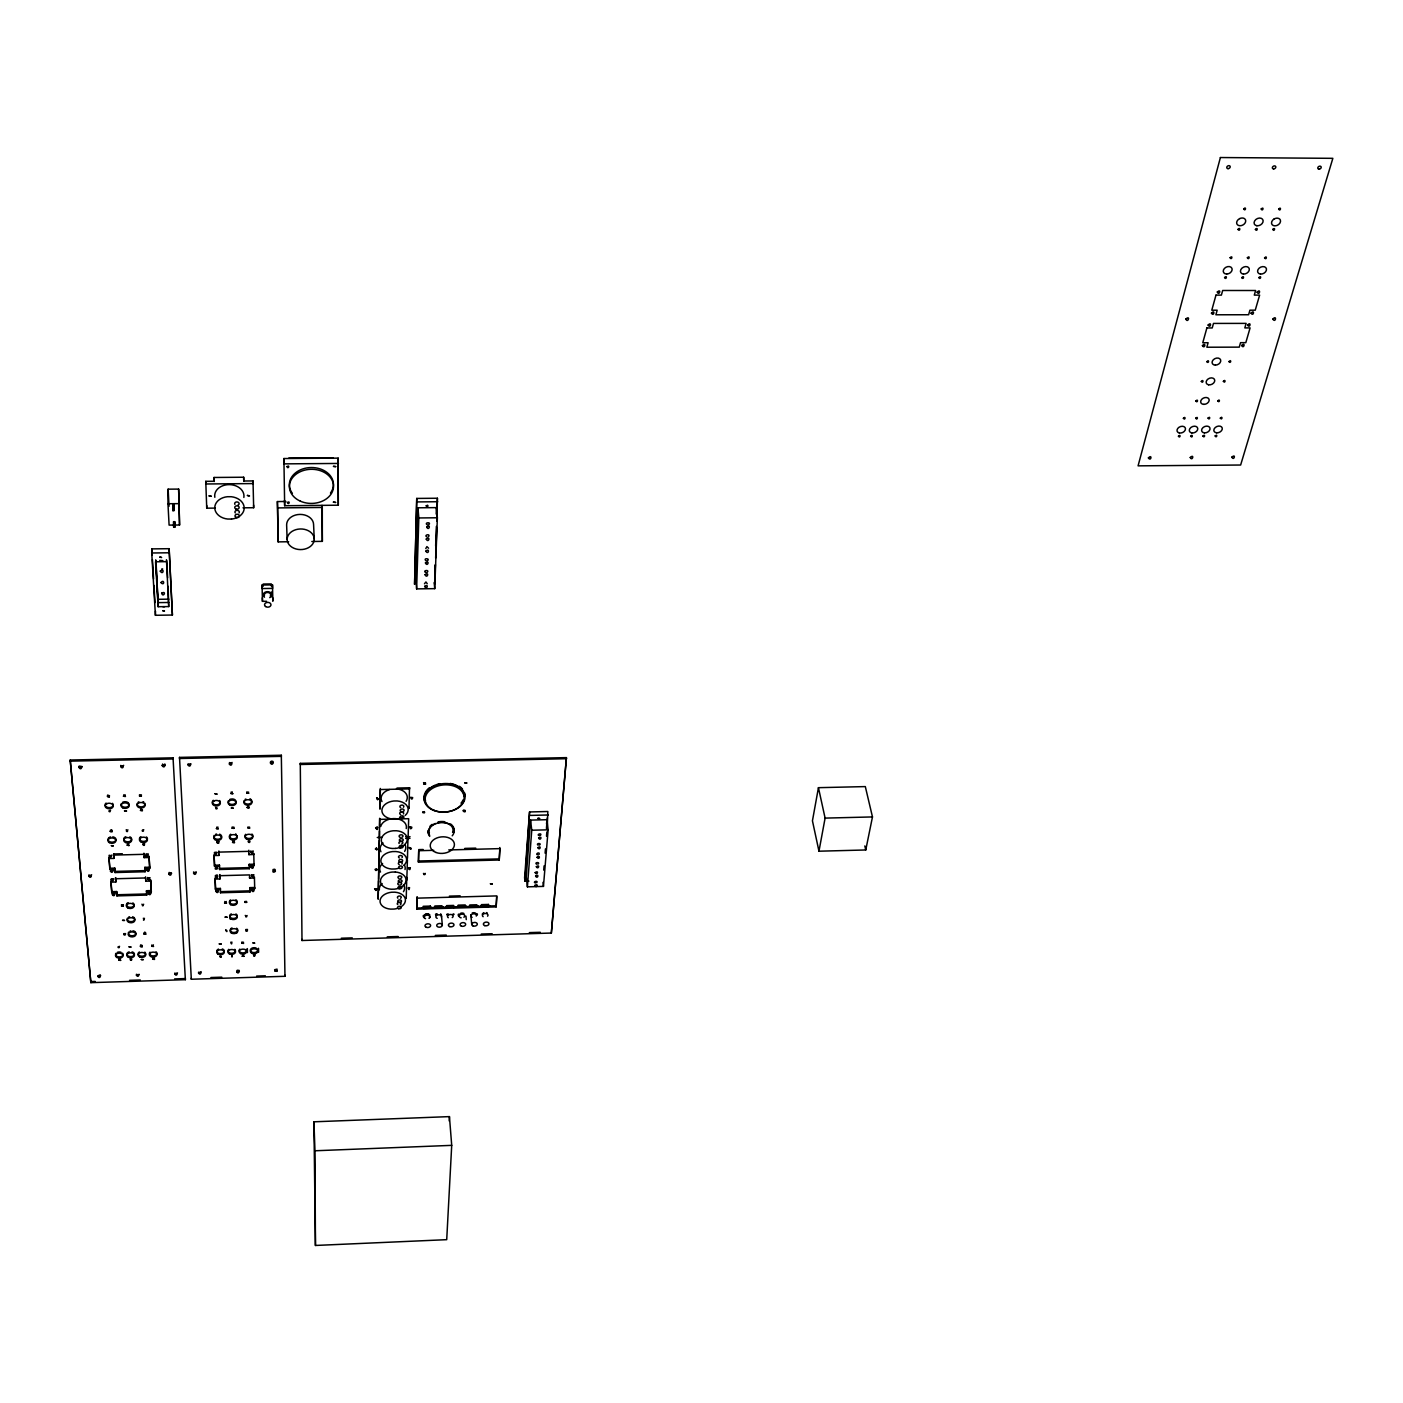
<?xml version="1.0" encoding="UTF-8"?>
<svg xmlns="http://www.w3.org/2000/svg" width="1403" height="1403" viewBox="0 0 1403 1403"><rect width="100%" height="100%" fill="white"/><g stroke="black" fill="none" stroke-linecap="round" stroke-linejoin="round"><path stroke-width="1.5" d="M281.319 755.235L281.354 756.357L179.496 758.514L179.514 757.392L281.319 755.235L284.967 976.295L191.317 979.241L191.317 978.137M185.371 979.68L173.043 757.83L70.203 760.023L90.844 982.661L185.371 979.68L185.371 978.575L174.638 978.908M284.669 505.729L283.897 458.535L338.176 458.132L338.298 505.203L284.669 505.729L284.493 500.38M338.298 505.203L338.176 458.132M179.566 525.003L178.637 489.086L168.132 489.173L167.957 503.73L169.097 525.108L179.566 525.003L178.637 489.086M173.867 504.992L173.937 510.604L172.832 510.622L172.762 504.992L173.867 504.992L173.972 507.097L172.867 507.114L172.762 504.992M172.411 615.04L169.132 548.696L151.805 548.889L151.734 552.992L155.417 615.286L172.411 615.04L169.132 548.696M173.604 521.67L173.691 527.265L174.796 527.265L174.814 523.757L174.709 521.67L173.604 521.67L173.691 527.265M174.709 521.67L174.796 527.265M173.043 757.83L173.025 758.953L70.15 761.145M166.291 561.656L155.523 561.779L158.136 606.71L168.728 606.57L168.114 586.331M149.753 868.334L149.034 856.391L149.753 868.334L144.877 868.457L144.895 867.335L149.77 867.212M151.314 891.712L150.612 879.962L151.314 891.712L146.491 891.852L146.508 890.73L151.331 890.589M155.417 615.286L155.487 611.182M158.136 606.71L156.014 560.797M145.105 871.737L145.123 870.614L115.081 871.403L115.046 872.543L145.105 871.737L144.895 867.335M150.595 881.084L145.754 881.224L145.772 880.084M146.701 895.079L146.719 893.957L116.958 894.763L116.923 895.903L146.701 895.079L146.508 890.73M149.016 857.514L144.123 857.636L144.141 856.514L147.403 856.426M378.477 879.804L378.179 899.218L378.547 880.909M379.284 839.099L378.968 859.092L379.354 840.222M379.441 831.05L379.389 838.556L379.687 818.282L379.529 826.805M380.283 788.451L379.967 809.145L380.353 789.556L409.588 788.889L409.501 787.784L408.992 808.461L408.904 807.356M115.818 882.013L115.59 877.629L115.818 882.013L110.907 882.154L111.784 892.799L116.677 892.659L116.695 891.536L111.819 891.677L111.784 892.799M109.855 869.386L109.89 868.247L114.818 868.124L114.783 869.246L109.855 869.386L108.96 858.548L113.924 858.408L113.678 853.971L122.324 853.743M113.924 858.408L113.678 853.971M108.96 858.548L108.996 857.408L109.89 868.247M416.744 498.433L414.569 584.297L416.744 498.433L437.403 498.24L436.999 521.214M417.954 507.798L415.797 578.685L416.638 588.892L434.737 588.646L437.368 517.777L436.421 507.623L417.954 507.798L418.831 517.953L416.638 588.892M407.414 859.969L406.852 878.541L406.765 877.436M407.466 858.355L407.957 838.38L408.045 839.485M416.814 909.162L417.112 897.026L416.814 909.162L496.153 906.899L496.872 895.903L417.2 898.148M448.732 849.937L499.959 848.622L499.222 860.004L418.445 862.126L418.69 851.498M90.844 982.661L70.203 760.023M418.445 862.126L418.76 849.604L423.145 849.499M436.193 514.059L436.421 507.623M434.93 565.374L434.684 584.034L435.404 564.532M435.649 545.89L436.368 526.406M436.999 509.079L437.403 498.24M435.649 558.043L436.771 527.721M141.913 904.198C145.456 906.338 140.002 906.391 143.702 904.234M151.805 944.973L152.752 945.85L153.418 944.868M449.206 1120.927L449.434 1116.613L313.921 1121.804L315.447 1245.461L446.715 1239.673L451.713 1145.357L449.434 1116.613M496.153 906.899L496.644 896.64M499.222 860.004L499.854 847.517M547.205 827.717L547.836 811.513L529.562 811.951L524.599 877.752L524.985 881.224L528.949 881.119M524.985 881.224L529.562 811.951M530.562 820.089L526.265 876.735L527.405 886.836L543.452 886.398L548.135 829.822L546.907 819.703L530.562 820.089L531.755 830.225L527.405 886.836M546.556 824.052L546.907 819.703M546.433 828.489L547.31 817.879M543.715 870.141L544.066 865.897M545.101 853.164L545.451 848.92M546.504 836.206L546.854 831.961M301.996 940.501L300.277 763.372L566.426 757.62L551.344 933.048L301.996 940.501L301.961 939.379M551.344 933.048L566.426 757.62M120.746 765.424L122.342 766.704L123.692 765.319M245.7 929.558L247.507 929.452M139.476 794.747L141.44 794.887M144.79 843.887C140.335 844.974 146.298 846.412 143.755 844.378M146.859 869.159L148.227 870.246L149.455 869.088M191.018 763.898L189.545 764.986L187.984 763.969M160.959 582.543C164.449 578.299 164.66 586.787 160.959 582.578M232.074 827.086L234.003 827.209M246.682 792.011L248.629 792.134M251.33 874.683L252.312 875.735L253.961 874.841M245.244 915.422C249.348 917.369 243.07 917.457 247.103 915.528M253.715 866.3L252.417 867.229L251.049 866.37M818.44 787.679L812.442 820.808L818.966 851.2L865.756 849.972L872.473 816.932L865.318 786.592L818.44 787.679L825.104 818.107L818.966 851.2M376.776 889.028C373.163 891.028 378.6 890.817 375.022 888.765M410.36 797.395L412.272 797.535M409.448 826.981L411.272 827.682M411.781 827.104L409.851 827.139M249.05 806.672L247.349 807.111L247.857 805.988M139.213 974.348L137.757 975.225L136.389 974.278M412.71 797.553L411.675 798.219M241.772 942.079L243.578 942.29M88.933 874.858L90.195 876.173L91.651 874.806M253.364 954.724C257.03 956.039 252.312 957.197 254.329 955.408M143.825 829.822C139.511 830.558 145.053 832.47 142.931 830.208M217.097 852.358L214.431 852.41M428.581 548.222L426.898 546.574L425.793 548.573M193.561 871.929L194.754 873.245L196.262 871.877M162.888 606.71L164.572 606.745M110.591 810.303C106.347 810.829 111.609 813.161 109.697 810.653M131.864 959.143C127.55 960.336 134.39 961.055 130.076 958.986M232.617 841.116L233.372 842.028L234.424 841.116M539.348 854.199C539.646 850.99 534.14 854.725 538.173 854.848M246.63 901.41L244.788 901.533M82.058 766.81L80.252 767.616L79.024 766.599M126.182 829.804L127.112 830.786M100.718 975.699L97.982 975.804L100.262 974.839M229.426 762.53L230.829 764.074L232.056 762.443M113.836 879.085L111.17 878.927M147.561 877.506L148.472 878.804L150.033 877.664M125.604 933.626L123.762 933.679M119.588 946.341C115.397 947.148 120.798 948.744 118.711 946.832M216.185 890.168L217.395 891.466L218.482 890.098M250.015 841.134C245.613 841.975 251.663 843.554 249.068 841.432M250.786 850.919L251.996 852.252L253.119 850.849M427.249 583.736L425.933 581.947L424.478 583.771M376.863 797.693C378.336 798.079 377.582 801.516 377.372 798.798M376.706 869.159C372.83 871.596 379.88 869.842 375.618 869.685M377.039 869.316L375.285 869.597M374.583 888.783L375.829 889.695M408.904 847.482L410.991 848.078M142.404 809.654L140.738 809.917L140.966 808.865M425.249 873.403C420.9 875.244 428.055 874.735 423.425 873.438M251.768 889.362L254.329 889.379L251.874 890.028M118.922 958.915L119.693 959.845L120.553 958.95M249.559 827.121L247.752 827.139M127.34 843.904L127.989 844.957L128.883 843.904M224.778 901.48L225.374 902.497L226.304 901.48M162.853 560.639L159.696 560.376M428.652 536.647C430.809 533.087 422.969 535.262 427.091 537.016M79.182 766.073L82.093 766.547M272.989 870.667C271.796 874.244 278.46 870.386 273.62 870.386C273.252 873.122 277.671 867.948 272.954 869.544M162.643 764.004C160.731 766.354 166.957 766.178 164.8 763.951M113.029 870.737L110.469 870.351L112.959 869.825M146.158 853.69L147.21 855.216L148.069 853.638M215.413 867.791C213.94 870.754 220.341 868.229 216.343 867.492C214.922 869.842 220.113 865.511 215.413 866.668M377.775 798.816L376.618 797.763M376.653 848.078C375.776 849.341 377.67 851.288 376.425 849.131M409.588 848.447L411.061 849.201L410.009 848.254M408.431 867.685L409.746 868.738M408.939 868.79C410.5 871.07 409.571 868.089 410.009 867.931M123.762 794.782L124.446 795.975L125.183 794.817M536.735 882.785C538.805 880.049 531.965 881.645 535.35 883.066M150.91 893.15L148.42 892.694L150.91 892.273M231.144 792.029L231.776 793.221L232.337 791.941M540.488 835.416C542.698 832.312 535.315 834.592 539.418 835.697M221.341 956.337C217.447 957.32 224.182 957.758 219.885 956.18M277.11 970.245L274.69 971.069L277.215 971.332L274.637 969.719L277.075 969.122M230.811 942.167C232.916 944.622 230.215 944.465 231.951 942.097M169.079 872.456L171.64 873.262L168.834 873.42M427.056 572.494C430.405 569.337 421.707 570.372 425.828 572.634M539.506 845.15C542.417 842.835 535.28 843.063 538.068 845.22M216.851 827.033L217.132 828.261L218.026 827.121M143.316 918.228C145.193 919.631 142.808 921.35 143.772 919.246M377.074 828.401C378.775 830.383 374.987 829.313 377.232 827.472M410.43 827.665C409.097 830.33 413.885 827.226 410.535 827.77M376.127 848.078L377.074 849.201M242.596 954.706L242.859 955.811L243.719 954.759M376.495 889.502L376.232 888.73M408.431 887.608C409.729 888.66 408.852 890.975 408.747 888.643C411.903 886.205 406.116 890.081 408.922 887.52M428.616 524.845C432.229 521.723 423.338 522.39 427.371 524.932M537.928 864.195C540.944 862.003 533.859 862.003 536.507 864.23M237.405 970.139C234.476 972.069 241.351 972.349 238.808 970.157M427.056 560.849C431.37 558.569 422.706 557.535 425.846 560.744M271.481 761.092C267.605 763.144 275.672 763.898 272.62 761.18M110.942 829.857C108.487 831.102 113.766 831.576 111.696 829.892M378.021 798.921L377.091 799.026M376.776 828.612L377.933 827.77L376.302 827.332M216.43 807.847C214.308 810.092 219.868 808.303 215.553 807.479M162.643 568.881L161.766 568.934M144.755 932.293C141.896 933.609 147.701 933.784 145 932.293M246.577 930.154C243.736 931.767 249.594 931.189 246.682 930.277M377.232 828.594L375.618 827.823L377.477 827.367M410.395 848.412L409.325 848.131M376.442 869.632L375.285 869.194M143.878 919.386L144.474 918.299M411.886 797.974C409.343 800.096 415.253 798.553 410.763 797.535M254.153 955.513L255.153 954.777M315.447 1245.461L314.974 1150.776L451.713 1145.357M210.924 977.523L221.797 977.172M256.644 976.085L265.342 975.804M90.897 981.539L95.194 981.416M129.55 980.329L140.282 979.995M232.617 933.03L236.704 932.907M341.315 938.221L352.258 937.888M387.228 936.853L398.171 936.52M435.333 935.415L446.259 935.082M481.247 934.047L492.172 933.714M529.352 932.609L540.278 932.293M449.398 896.131L460.166 895.833M457.413 906.391L466.48 906.128M422.426 907.531L431.528 907.285M434.088 907.197L443.19 906.952M445.751 906.864L454.835 906.619M469.04 906.215L478.107 905.952M480.668 905.882L489.717 905.619M416.744 908.057L496.048 905.794M440.367 907.969L435.053 908.109L434.877 905.97L441.963 905.759L442.138 907.916M473.512 907.022L477.055 906.917L476.845 904.777L469.795 904.97L469.987 907.11M230.057 919.018L234.161 918.895M219.429 865.107L219.447 866.23L214.554 866.352L214.536 865.23L219.429 865.107L219.57 869.492L249.331 868.703L249.313 867.598L219.57 868.369L219.57 869.492M249.208 864.318L254.048 864.195L254.066 865.318L249.243 865.441L249.208 864.318L249.331 868.703M418.375 861.021L499.1 858.899M115.555 878.752L145.526 877.962M219.955 877.822L219.955 878.944L215.097 879.085L215.536 889.695L220.394 889.555L220.376 888.432L215.536 888.573L215.536 889.695M219.955 878.944L219.815 874.578L219.833 875.7L249.506 874.911L249.611 878.155L254.417 878.015M249.892 887.625L254.68 887.503L254.715 888.608L249.927 888.748L249.892 887.625L250.015 891.957L220.517 892.764L220.376 888.432M825.104 818.107L872.473 816.932M531.755 830.225L548.135 829.822M377.267 837.503L381.634 837.398M405.66 836.784L410.044 836.679M405.625 838.433L409.992 838.328M248.822 851.34L218.868 852.112L218.868 850.99L219.008 855.427L214.098 855.549L214.554 866.352M113.661 855.093L143.895 854.322L143.913 853.199L144.123 857.636M464.779 848.412L475.74 848.131M248.805 850.236L248.927 854.655L253.768 854.532L253.75 853.41L254.066 865.318M418.848 850.709L433.79 850.323M396.979 788.065L409.676 787.767M529.966 815.424L548.257 814.985M379.757 819.387L408.676 818.686L408.098 837.837L408.01 836.732M566.566 758.707L300.312 764.495L300.277 763.372M262.063 585.033L272.498 584.893L272.585 588.401L262.151 588.541L262.063 585.033L262.449 601.343L266.588 601.291M158.258 599.309L168.816 599.151M168.781 602.483L158.206 602.624L155.715 559.832M285.896 501.485L277.391 501.572L278.145 541.874L288.667 541.751M311.817 541.488L322.339 541.365L322.287 507.465L277.601 507.904L277.391 501.572M151.734 552.992L169.079 552.782M167.957 503.73L178.514 503.642M417.042 501.923L437.718 501.73M243.771 481.247L243.666 477.23L214.063 477.476L214.08 481.264L205.767 481.334L206.732 508.184L215.273 508.096M243 507.816L253.662 507.728L253.61 505.08M418.831 517.953L437.368 517.777M173.726 523.775L174.814 523.757M253.662 507.728L253.014 480.931L243.736 481.019L243.666 477.23M288.79 458.079L332.949 457.764M338.474 463.446L284.09 463.867L283.897 458.535M231.828 956.092C232.512 959.354 231.372 952.935 232.004 956.18M124.586 933.995C127.691 935.38 121.552 935.117 124.709 934.117M143.86 844.571L142.843 843.94M126.972 830.576C129.234 832.628 123.92 831.225 127.989 829.927M249.085 841.642L248.138 841.169M377.249 827.314L376.285 828.454M376.969 828.629L376.057 828.559M114.327 892.904C109.522 892.694 115.993 896.447 114.625 893.045M408.606 868.703L410.36 867.773M376.337 849.289L375.32 849.008M143.79 802.113L143.825 802.13A4.016 2.753 1 0 0 142.931 801.692M250.699 799.359L251.312 799.885A3.981 2.753 -1 0 1 248.506 804.059A3.981 2.753 -1 0 1 244.052 800.727M250.716 800.482L251.33 801.008A3.981 2.753 -1 0 1 248.015 805.217A3.981 2.753 -1 0 1 244.438 801.166L245.034 800.604A3.981 2.753 -1 0 1 250.681 800.464M201.103 971.63L200.331 972.98L198.507 972.174M864.827 845.921L865.756 849.972M174.744 973.086L176.094 974.033L177.515 972.91M542.979 882.364L543.452 886.398M470.829 914.633L471.724 924.384M465.445 907.092L465.235 904.953L458.167 905.145L458.36 907.303M465.954 916.141L466.27 919.614M434.193 582.526L434.737 588.646M453.8 907.583L453.607 905.426L446.54 905.636L446.715 907.776M441.507 915.493L442.313 925.243A2.806 1.859 -5 0 1 438.034 926.98A2.806 1.859 -5 0 1 438.174 923.753A2.806 1.859 -5 0 1 442.313 925.243M110.942 881.031L111.819 891.677M114.818 868.124L115.081 871.403M116.695 891.536L116.958 894.763M114.783 869.246L115.046 872.543M116.677 892.659L116.923 895.903M109.241 855.164L110.486 856.146L111.924 855.093M406.8 880.155L406.712 879.05L406.239 898.429L406.168 897.324M145.544 876.84L145.754 881.224M151.805 548.889L152.19 555.342M152.436 559.639L153.593 578.965M153.962 585.419L154.979 602.606M166.729 560.674L167.658 577.773M166.448 559.709L168.728 606.57M168.132 489.173L169.026 506.273M179.514 757.392L191.317 979.241M173.937 510.604L173.832 508.482L172.727 508.5L172.832 510.622M322.339 541.365L321.988 505.378M314.254 539.155A13.556 10.312 -0.8 0 0 293.876 530.404A13.556 10.312 -0.8 0 0 293.946 548.257A13.556 10.312 -0.8 0 0 314.254 539.155L313.588 524.599A13.486 10.295 -0.7 0 0 300.014 514.41A13.486 10.295 -0.7 0 0 286.633 524.88L287.124 539.453M214.08 854.427L214.536 865.23M215.08 877.962L215.536 888.573M214.063 477.476L214.203 481.51M313.921 1121.804L314.974 1150.776M247.331 948.603L247.454 952.567M284.949 975.19L284.967 976.295M272.726 597.678L272.831 601.203L272.498 584.893M271.375 586.103L271.305 583.929L263.185 584.034L263.255 586.208M254.399 876.91L254.715 888.608M258.52 948.27L258.626 952.251M262.361 597.836L262.449 601.343M253.014 480.931L253.066 483.579L205.767 483.982L205.767 481.334M250.015 891.957L249.997 890.835L220.517 891.659L220.517 892.764M249.594 877.033L249.611 878.155M248.892 853.533L248.927 854.655M277.601 507.904L278.145 541.874M218.991 854.304L219.008 855.427M206.732 505.536L206.732 508.184M464.042 800.008A20.519 14.258 -4.9 0 1 461.833 803.481M426.477 804.322A20.519 14.258 -4.9 0 1 429.143 787.907M459.447 786.294A20.519 14.258 -4.9 0 1 462.552 789.205M464.428 792.607A20.519 14.258 -4.9 0 1 464.937 796.29M429.739 836.381A13.03 8.927 -4.9 0 1 433.089 824.946A13.03 8.927 -4.9 0 1 449.819 824.526A12.066 8.278 -4.9 0 1 452.59 832.365M452.222 835.82A13.03 8.927 -4.9 0 0 449.819 824.526A12.066 8.278 -4.9 0 0 438.297 822.544M483.158 916.703A2.788 1.859 -5.8 0 1 483.158 914.195A2.788 1.859 -5.8 0 1 486.894 913.756A2.788 1.859 -5.8 0 1 487.56 916.194M472.109 917.316A2.806 1.859 -5.6 0 1 471.11 914.949A2.806 1.859 -5.6 0 1 474.652 913.879A2.806 1.859 -5.6 0 1 476.266 916.071M461.149 917.825A2.806 1.859 -5.3 0 1 459.482 915.282A2.806 1.859 -5.3 0 1 463.656 914.423A2.806 1.859 -5.3 0 1 463.884 917.264M448.294 917.72A2.806 1.859 -5.1 0 1 448.416 915.072A2.806 1.859 -5.1 0 1 452.38 914.949A2.806 1.859 -5.1 0 1 452.24 917.597M437.21 918.334A2.806 1.859 -4.9 0 1 436.175 915.949A2.806 1.859 -4.9 0 1 439.718 914.896A2.806 1.859 -4.9 0 1 441.366 917.071M425.547 918.667A2.806 1.859 -4.7 0 1 424.758 916.001A2.806 1.859 -4.7 0 1 428.88 915.528A2.806 1.859 -4.7 0 1 428.95 918.281M447.452 915.317A2.806 1.859 -5.1 0 1 448.329 913.967M452.695 914.23A2.806 1.859 -5.1 0 1 452.959 914.668M459.079 914.984A2.806 1.859 -5.3 0 1 459.5 914.037M460.57 913.318A2.806 1.859 -5.3 0 1 463.919 913.528M472.197 912.985A2.788 1.859 -5.6 0 1 475.968 913.563M476.213 914.002A2.788 1.859 -5.6 0 1 476.283 914.475M435.912 915.159A2.806 1.859 -4.9 0 1 437.262 913.984A2.806 1.859 -4.9 0 0 436.035 915.159M440.63 914.195A2.806 1.859 -4.9 0 1 441.051 914.563A2.806 1.859 -4.9 0 0 440.752 914.195M450.556 823.929A13.03 8.944 -4.9 0 1 453.52 832.523M429.651 835.276A13.03 8.944 -4.9 0 1 428.073 830.839M429.984 826.297A13.03 8.944 -4.9 0 1 432.142 824.385M438.069 821.912A13.03 8.944 -4.9 0 1 444.821 821.737M424.478 916.913A2.806 1.859 -4.7 0 1 424.25 915.493M482.316 914.3A2.788 1.859 -5.8 0 1 482.439 913.827M483.211 912.967A2.788 1.859 -5.8 0 1 483.807 912.651M486.595 912.564A2.788 1.859 -5.8 0 1 487.157 912.844M236.598 928.19A3.788 2.49 -1.4 0 1 235.038 932.399A3.788 2.49 -1.4 0 1 230.285 929.487M230.636 928.874A3.788 2.49 -1.4 0 1 232.004 927.927M251.926 834.048A3.928 2.683 -1.2 0 1 251.681 837.679A3.928 2.683 -1.2 0 1 246.384 837.872A3.928 2.683 -1.2 0 1 245.7 834.294M235.792 800.604A3.981 2.753 -0.7 0 1 232.161 804.445A3.981 2.753 -0.7 0 1 228.443 800.692M229.671 799.552A3.981 2.753 -0.7 0 1 231.583 798.973M232.617 798.973A3.981 2.753 -0.7 0 1 235.266 799.991M235.932 899.779A3.841 2.543 -1.2 0 1 236.055 903.374A3.841 2.543 -1.2 0 1 230.636 903.532A3.841 2.543 -1.2 0 1 230.513 899.919M246.314 949.357A3.753 2.455 -1.6 0 1 244.087 952.777A3.753 2.455 -1.6 0 1 239.229 950.988M239.176 950.34A3.753 2.455 -1.6 0 1 239.825 949.13M219.622 800.534A3.981 2.753 -0.4 0 1 218.815 804.217A3.981 2.753 -0.4 0 1 213.449 803.989A3.981 2.753 -0.4 0 1 213.309 800.289M235.476 950.497A3.771 2.455 -1.4 0 1 230.688 953.198A3.771 2.455 -1.4 0 1 228.794 949.322M234.757 949.322A3.771 2.455 -1.4 0 1 235.23 949.884M221.481 835.767A3.928 2.683 -0.6 0 1 218.377 839.222A3.928 2.683 -0.6 0 1 213.782 836.697M213.887 835.995A3.928 2.683 -0.6 0 1 214.238 835.346M215.641 834.311A3.928 2.683 -0.6 0 1 216.571 834.013M219.57 834.206A3.928 2.683 -0.6 0 1 221.06 835.136M237.177 835.627A3.928 2.683 -0.9 0 1 232.091 838.748A3.928 2.683 -0.9 0 1 230.723 834.206M235.494 833.943A3.928 2.683 -0.9 0 1 236.265 834.382M224.129 950.392A3.771 2.455 -1.3 0 1 221.92 953.409A3.771 2.455 -1.3 0 1 217.167 952.304A3.771 2.455 -1.3 0 1 218.535 949.077M222.305 948.954A3.771 2.455 -1.3 0 1 223.726 949.813M235.914 913.967A3.806 2.525 -1.3 0 1 236.16 917.667A3.806 2.525 -1.3 0 1 230.53 917.58A3.806 2.525 -1.3 0 1 231.285 913.879M257.468 948.989A3.753 2.455 -1.8 0 1 255.328 952.444A3.753 2.455 -1.8 0 1 250.418 950.708M250.348 950.059A3.753 2.455 -1.8 0 1 250.962 948.849M251.611 948.358A3.753 2.455 -1.8 0 1 253.347 947.762M254.329 947.691A3.753 2.455 -1.8 0 1 256.17 948.06M245.051 799.464A3.981 2.753 -1 0 1 245.858 799.009M249.839 798.921A3.981 2.753 -1 0 1 250.663 799.342M134.6 918.211A3.858 2.525 0.4 0 1 130.935 921.648A3.858 2.525 0.4 0 1 127.48 918.088M128.725 917.071A3.858 2.525 0.4 0 1 129.602 916.755M132.548 916.808A3.858 2.525 0.4 0 1 134.109 917.632M144.912 803.323A4.016 2.753 1 0 1 141.265 806.883A4.016 2.753 1 0 1 137.161 803.498M138.108 802.235A4.016 2.753 1 0 1 138.915 801.779M155.996 951.778A3.788 2.455 -0.2 0 1 156.031 955.092A3.788 2.455 -0.2 0 1 150.945 955.425A3.788 2.455 -0.2 0 1 149.998 952.163M122.517 953.128A3.806 2.473 0.4 0 1 120.518 956.811A3.806 2.473 0.4 0 1 115.537 954.601M115.607 953.952A3.806 2.473 0.4 0 1 115.923 953.338M117.238 952.391A3.806 2.473 0.4 0 1 121.044 952.269M132.864 902.918A3.876 2.56 0.5 0 1 131.461 907.25A3.876 2.56 0.5 0 1 126.48 904.251M126.814 903.62A3.876 2.56 0.5 0 1 128.164 902.638M132.075 951.865A3.806 2.473 0.2 0 1 133.671 955.636A3.806 2.473 0.2 0 1 127.638 955.636A3.806 2.473 0.2 0 1 129.164 951.865M131.601 838.538A3.981 2.683 1 0 1 127.603 841.8A3.981 2.683 1 0 1 123.92 838.293M124.358 837.661A3.981 2.683 1 0 1 125.849 836.714M129.83 836.837A3.981 2.683 1 0 1 131.233 837.872M146.438 836.96A3.963 2.683 0.7 0 1 146.07 840.748A3.963 2.683 0.7 0 1 140.475 840.467A3.963 2.683 0.7 0 1 140.844 836.679M135.74 932.521A3.823 2.508 0.3 0 1 133.267 935.661A3.823 2.508 0.3 0 1 128.445 934.03M128.339 932.732A3.823 2.508 0.3 0 1 128.673 932.118M130.005 931.171A3.823 2.508 0.3 0 1 130.9 930.89M132.882 930.82A3.823 2.508 0.3 0 1 135.302 931.925M145.649 953.268A3.806 2.455 0 0 1 140.756 956.127A3.806 2.455 0 0 1 139.388 951.953M144.755 952.128A3.806 2.455 0 0 1 145.316 952.655M113.187 804.673A4.034 2.753 1.6 0 1 107.996 807.497A4.034 2.753 1.6 0 1 106.067 803.06M112.468 803.323A4.034 2.753 1.6 0 1 112.959 803.972M115.94 839.38A3.981 2.683 1.3 0 1 111.17 842.116A3.981 2.683 1.3 0 1 108.399 838.257M108.978 837.679A3.981 2.683 1.3 0 1 110.697 836.925M112.749 836.872A3.981 2.683 1.3 0 1 114.608 837.503M115.292 838.047A3.981 2.683 1.3 0 1 115.747 838.678M128.813 803.375A4.034 2.753 1.3 0 1 125.288 807.251A4.034 2.753 1.3 0 1 121.377 803.481M122.587 802.323A4.034 2.753 1.3 0 1 124.481 801.744M125.533 801.744A4.034 2.753 1.3 0 1 128.252 802.762M292.403 493.382A22.045 17.064 -0.8 0 1 297.12 471.671A22.045 17.064 -0.8 0 1 325.514 471.426A22.045 17.064 -0.8 0 1 330.477 493.049M214.834 497.311A14.644 11.259 1.4 0 1 229.233 484.614A14.644 11.259 1.4 0 1 243.859 497.451M235.266 512.919A2.192 1.684 1 0 1 235.686 510.78A2.192 1.684 1 0 1 238.51 510.762A2.192 1.684 1 0 1 239.071 512.884M234.897 504.343A2.21 1.684 1.1 0 1 235.932 502.099A2.21 1.684 1.1 0 1 238.878 502.923A2.21 1.684 1.1 0 1 237.844 505.168M430.265 917.071A3.788 2.508 -4.7 0 1 429.651 917.615M424.302 917.755A3.788 2.508 -4.7 0 1 423.425 915.352M424.32 916.457A2.806 1.859 -4.7 0 1 424.355 915.493M435.491 914.405A3.788 2.508 -4.9 0 1 436.123 913.862M446.75 914.686A3.788 2.508 -5.1 0 1 447.154 914.072M453.678 913.879A3.788 2.508 -5.1 0 1 454.028 914.475M458.676 916.089A3.771 2.508 -5.3 0 1 458.395 914.195M477.283 913.809A3.771 2.508 -5.6 0 1 477.213 915.107M264.501 597.204A4.332 3.227 -0.3 0 1 264.676 592.452A4.332 3.227 -0.3 0 1 271.007 592.978A4.332 3.227 -0.3 0 1 269.727 597.643M264.43 595.538A3.209 2.385 -0.3 0 1 267.868 592.504A3.209 2.385 -0.3 0 1 270.305 596.047M405.169 815.476A13.171 9.102 -4 0 0 407.361 806.409A13.171 9.102 -4 0 0 397.224 800.955L393.787 800.99A13.171 9.102 -4 0 0 381.897 810.18A13.171 9.102 -4 0 0 392.875 819.089L396.295 819.036A13.171 9.102 -4 0 0 402.661 817.177M396.383 788.854A13.101 9.102 -3.9 0 1 406.098 801.306M381.949 801.569A13.101 9.102 -3.9 0 1 389.613 789.556M400.662 814.494A1.964 1.35 -4.1 0 1 399.995 812.653A1.964 1.35 -4.1 0 1 402.696 812.091A1.964 1.35 -4.1 0 1 403.362 813.933M400.679 807.619A1.964 1.368 -4.1 0 1 400.293 805.708A1.964 1.368 -4.1 0 1 403.047 805.34A1.964 1.368 -4.1 0 1 403.433 807.234M463.113 799.85A19.537 13.574 -4.9 0 1 461.008 803.165M425.512 800.745A19.537 13.574 -4.9 0 1 435.211 785.154M436.736 784.558A19.537 13.574 -4.9 0 1 439.981 783.663M450.135 783.435A19.537 13.574 -4.9 0 1 463.955 796.325M429.371 832.961A12.066 8.278 -4.9 0 1 435.351 823.456M380.687 826.542A12.96 8.909 -4 0 1 395.611 818.65A12.96 8.909 -4 0 1 406.239 828.559M399.153 843.519A1.947 1.333 -4.1 0 1 399.908 841.677A1.947 1.333 -4.1 0 1 402.556 842.098A1.947 1.333 -4.1 0 1 401.784 843.94M400.311 837.398A1.947 1.333 -4.1 0 1 399.487 835.399A1.947 1.333 -4.1 0 1 402.573 835.241A1.947 1.333 -4.1 0 1 401.802 837.328M403.696 865.493A12.925 8.769 -4 0 0 405.853 856.759A12.925 8.769 -4 0 0 395.909 851.533L392.524 851.586A12.925 8.769 -4 0 0 380.862 860.46A12.925 8.769 -4 0 0 391.647 869.018L394.997 868.966A12.925 8.769 -4 0 0 398.277 868.317M404.993 844.694A12.873 8.769 -4 0 1 404.625 851.411M380.932 851.744A12.873 8.769 -4 0 1 383.019 842.993M399.276 864.564A1.929 1.315 -4.2 0 1 398.627 862.792A1.929 1.315 -4.2 0 1 401.276 862.249A1.929 1.315 -4.2 0 1 401.924 864.02M399.294 857.934A1.929 1.315 -4.2 0 1 398.908 856.111A1.929 1.315 -4.2 0 1 401.609 855.742A1.929 1.315 -4.2 0 1 402.012 857.566M380.511 872.052A12.767 8.628 -4 0 1 382.581 863.441M404.397 865.09A12.767 8.628 -4 0 1 405.011 869.527M399.189 884.96A1.912 1.28 -4.2 0 1 398.066 883.101A1.912 1.28 -4.2 0 1 401.083 882.75A1.912 1.28 -4.2 0 1 400.627 884.784M399.171 878.471A1.912 1.298 -4.2 0 1 398.347 876.524A1.912 1.298 -4.2 0 1 401.398 876.366A1.912 1.298 -4.2 0 1 400.644 878.401M400.101 907.303A12.732 8.488 -4.1 0 0 405.116 898.253A12.732 8.488 -4.1 0 0 394.857 892.185L391.525 892.238A12.732 8.488 -4.1 0 0 380.038 900.866A12.732 8.488 -4.1 0 0 390.648 909.126L393.962 909.074A12.732 8.488 -4.1 0 0 397.189 908.442M403.801 885.17A12.68 8.506 -4.1 0 1 403.45 891.694M379.354 889.923A12.68 8.506 -4.1 0 1 382.16 883.574M397.786 904.619A1.894 1.263 -4.2 0 1 397.838 902.813A1.894 1.263 -4.2 0 1 400.521 902.743A1.894 1.263 -4.2 0 1 400.469 904.532M397.838 898.166A1.912 1.28 -4.2 0 1 398.154 896.359A1.912 1.28 -4.2 0 1 400.82 896.464A1.912 1.28 -4.2 0 1 400.504 898.271M162.836 610.814L164.519 611.006L162.888 610.656M1264.559 257.942C1266.699 260.87 1267.207 254.522 1264.559 257.942M425.793 551.186C428.687 555.728 429.932 547.152 425.793 551.186M1243.672 209.029C1245.811 212.063 1246.39 205.522 1243.672 209.029M333.493 466.375L335.685 466.603L333.493 466.375M1190.656 436.245C1192.638 438.911 1193.129 433.229 1190.656 436.245M160.275 571.109C163.222 575.984 164.747 567.163 160.275 571.109M378.88 859.618L378.582 879.313L378.88 859.618M1206.826 361.676C1208.86 364.517 1209.456 358.449 1206.826 361.676M124.534 810.829L126.498 811.057L124.534 810.829M1241.743 277.654C1243.795 280.6 1244.443 274.304 1241.743 277.654M232.565 842.396L234.494 842.589L232.565 842.396M224.585 902.901L226.479 903.076L224.585 902.901M1237.99 229.408C1240.042 232.477 1240.761 225.988 1237.99 229.408M151.717 946.253L153.576 946.446L151.787 946.096M537.033 857.303C539.559 860.916 540.734 853.989 537.033 857.303M143.895 933.924L145.772 934.135L143.895 933.924M1255.404 229.443C1257.369 232.547 1258.228 226.058 1255.404 229.443M1228.975 361.588C1230.905 364.464 1231.711 358.414 1228.975 361.588M231.355 808.023L233.301 808.251L231.355 808.023M1220.312 418.164C1222.171 420.935 1222.978 415.13 1220.312 418.164M168.746 874.034C171.184 877.822 172.622 870.982 168.746 874.034M1217.751 400.907C1219.61 403.713 1220.382 397.891 1217.751 400.907M244.771 902.322L246.665 902.357L244.771 902.322M333.423 502.151L335.563 502.449L333.423 502.151M252.978 942.974L254.802 943.167L253.049 942.816M1272.837 319.13C1275.608 323.619 1277.081 314.307 1272.837 319.13M120.711 766.547C123.131 770.703 124.867 763.355 120.711 766.547M1148.391 457.904C1151.056 462.113 1152.494 453.502 1148.391 457.904M97.894 976.453C100.209 980.031 101.7 973.647 97.894 976.453M79.006 767.459C81.409 771.65 83.198 764.302 79.006 767.459M110.241 831.47L112.187 831.593L110.241 831.47M111.398 845.676L113.327 845.799L111.398 845.676M110.469 871.245C112.591 874.788 114.152 868.527 110.469 871.245M111.17 879.821C113.275 883.364 114.853 877.121 111.17 879.821M112.38 894.623C114.485 898.113 116.028 891.957 112.38 894.623M1183.378 418.287C1185.079 421.163 1186.184 415.341 1183.378 418.287M159.819 557.149L161.503 557.465L159.819 557.149M122.587 920.333L124.481 920.438L122.587 920.333M139.458 795.869L141.422 796.01L139.458 795.869M1195.83 400.977C1197.513 403.871 1198.636 397.996 1195.83 400.977M1202.424 345.612C1204.809 349.803 1206.422 341.35 1202.424 345.612M1201.301 381.406C1203.002 384.352 1204.142 378.407 1201.301 381.406M1208.123 325.058C1210.508 329.302 1212.157 320.743 1208.123 325.058M1211.438 313.132C1213.823 317.394 1215.472 308.783 1211.438 313.132M1202.915 436.07C1204.598 438.893 1205.703 433.141 1202.915 436.07M145.807 855.234C147.894 858.811 149.525 852.498 145.807 855.234M1224.591 277.548C1226.31 280.688 1227.555 274.357 1224.591 277.548M1230.115 257.714C1231.852 260.888 1233.027 254.522 1230.115 257.714M146.841 870.281C148.911 873.823 150.542 867.563 146.841 870.281M147.42 878.857C149.49 882.382 151.103 876.156 147.42 878.857M162.257 765.617C164.572 769.791 166.483 762.46 162.257 765.617M141.335 959.529L143.194 959.634L141.335 959.529M1223.363 381.318C1225.029 384.264 1226.204 378.319 1223.363 381.318M209.117 495.89L211.257 496.294L209.117 495.89M229.303 763.898C231.583 768.055 233.494 760.724 229.303 763.898M1247.372 257.766C1249.073 260.94 1250.354 254.539 1247.372 257.766M198.542 973.051C200.734 976.611 202.365 970.262 198.542 973.051M1247.6 325.022C1249.933 329.231 1251.651 320.708 1247.6 325.022M1251.038 313.115C1253.388 317.359 1255.124 308.765 1251.038 313.115M1258.877 277.584C1260.56 280.723 1261.841 274.409 1258.877 277.584M1257.106 292.175C1259.456 296.489 1261.209 287.773 1257.106 292.175M188.02 764.81C190.282 768.984 192.246 761.671 188.02 764.81M1278.659 209.082C1280.36 212.344 1281.711 205.767 1278.659 209.082M463.271 810.408L465.165 810.531L463.271 810.408M247.384 495.54L249.524 495.943L247.489 495.329M216.413 828.577L218.342 828.699L216.413 828.577M216.991 841.607L218.903 841.73L216.991 841.607M216.991 842.729L218.886 843.028L217.097 842.572M215.448 876.752C217.447 880.277 219.149 874.069 215.448 876.752M215.448 875.63C217.43 879.155 219.149 872.947 215.448 875.63M216.08 891.501C218.061 894.991 219.745 888.836 216.08 891.501M232.091 828.208L234.003 828.331L232.091 828.208M219.289 943.903L221.13 944.009L219.289 943.903M225.164 917.124L227.04 917.229L225.164 917.124M426.231 539.068C428.511 543.873 430.861 535.367 426.231 539.068M246.7 793.116L248.647 793.256L246.7 793.116M225.708 930.119C227.426 933.802 227.374 929.47 225.708 930.119M250.681 852.252C252.645 855.83 254.434 849.534 250.681 852.252M251.119 867.247C253.066 870.789 254.837 864.546 251.119 867.247M251.365 875.788C253.312 879.295 255.065 873.104 251.365 875.788M270.446 762.986C272.603 767.143 274.707 759.847 270.446 762.986M242.193 956.197L244.017 956.302L242.193 956.197M287.405 502.52C288.825 505.834 290.631 500.134 287.405 502.52M1241.673 345.471C1243.707 349.768 1245.899 341.35 1241.673 345.471M426.214 505.817C427.599 509.096 429.371 503.449 426.214 505.817M425.442 562.901C427.512 567.689 430.16 559.359 425.442 562.901M425.056 574.686C427.108 579.439 429.756 571.179 425.056 574.686M424.653 586.384C426.705 591.101 429.336 582.894 424.653 586.384M1261.209 208.959C1262.647 212.362 1264.454 205.785 1261.209 208.959M123.464 796.202L125.428 796.43L123.464 796.202M148.455 893.588C150.279 897.148 152.261 891.045 148.455 893.588M1272.802 229.391C1274.222 232.758 1276.011 226.269 1272.802 229.391M537.84 847.64C539.804 851.481 541.944 844.571 537.84 847.64M1178.432 436.158C1179.818 439.121 1181.396 433.439 1178.432 436.158M140.475 810.39L142.422 810.601L140.475 810.39M423.566 782.716L425.495 782.892L423.601 782.664M423.653 783.821L425.583 783.944L423.653 783.821M422.636 812.442L424.548 812.583L422.636 812.442M1190.235 457.466C1192.269 461.92 1194.742 453.327 1190.235 457.466M1208.053 418.076C1209.386 421.093 1211.105 415.288 1208.053 418.076M1231.852 457.15C1233.868 461.569 1236.359 453.011 1231.852 457.15M464.831 782.892L466.743 783.014L464.831 782.892M1195.742 418.164C1197.04 421.198 1198.758 415.463 1195.742 418.164M251.803 890.484C253.505 894.009 255.644 887.941 251.803 890.484M286.966 466.585C288.159 470.04 290.368 464.288 286.966 466.585M230.881 793.449L232.81 793.677L230.881 793.449M118.781 960.178L120.623 960.371L118.781 960.178M1215.173 435.93C1216.454 438.946 1218.155 433.246 1215.173 435.93M247.156 807.584L249.068 807.795L247.156 807.584M136.424 975.173C138.248 978.856 140.546 972.595 136.424 975.173M537.928 818.405L539.804 818.528L538.033 818.247M1220.4 157.539L1138.079 465.849L1240.638 465.024L1332.85 158.329L1220.4 157.539M140.44 945.359L142.282 945.569L140.546 945.219M140.423 946.481L142.264 946.692L140.423 946.481M174.796 973.98C176.603 977.645 178.9 971.402 174.796 973.98M426.687 526.897C428.476 531.86 431.65 523.459 426.687 526.897M536.332 866.651C538.121 870.474 540.523 863.704 536.332 866.651M535.174 872.561C536.963 876.366 539.348 869.632 535.174 872.561M535.595 876.068C537.384 879.874 539.752 873.14 535.595 876.068M534.841 885.433C536.63 889.204 538.998 882.522 534.841 885.433M1206.878 327.969L1202.774 342.753L1208.106 342.735L1206.861 347.225L1239.252 347.137L1240.55 342.665L1245.811 342.665L1250.091 327.899L1244.812 327.916L1246.127 323.392L1213.49 323.427L1212.227 327.951L1206.878 327.969M1215.98 295.121L1211.789 310.203L1217.173 310.203L1215.892 314.781L1248.617 314.746L1249.933 310.186L1255.247 310.186L1259.631 295.121L1254.282 295.121L1255.632 290.509L1222.662 290.491L1221.382 295.121L1215.98 295.121M1217.313 291.982C1218.926 296.647 1221.908 287.983 1217.313 291.982M129.076 946.832L130.917 947.06L129.076 946.832M1185.886 318.955C1187.622 323.988 1190.866 314.675 1185.886 318.955M152.646 958.039L154.47 958.267L152.646 958.039M152.629 959.161L154.47 959.389L152.629 959.161M236.721 971.788C238.422 975.453 240.86 969.227 236.721 971.788M241.79 943.184L243.596 943.395L241.895 943.044M109.276 856.058C110.802 859.793 113.397 853.655 109.276 856.058M88.88 875.981C90.511 880.032 93.37 873.42 88.88 875.981M538.629 837.942C540.19 841.923 543.031 835.083 538.629 837.942M463.411 811.425L465.27 811.635L463.534 811.267M490.454 883.75L492.26 883.925L490.454 883.75M107.505 795.378L109.434 795.729L107.505 795.378M107.47 796.501L109.399 796.851L107.47 796.501M214.501 853.077C215.904 856.795 218.64 850.674 214.501 853.077M161.643 593.188C163.151 598.362 167.045 590.172 161.643 593.188M193.561 873.052C195.035 877.068 198.051 870.491 193.561 873.052M215.027 793.747L216.939 794.098L215.027 793.747M127.182 845.167L129.058 845.518L127.182 845.167M247.77 827.752L249.646 828.068L247.77 827.752M121.535 904.777L123.394 905.11L121.535 904.777M121.5 905.9L123.359 906.233L121.5 905.9M424.425 811.635L422.969 812.074L424.407 811.653M138.055 803.393L137.494 803.954A4.016 2.753 1 0 0 141.247 808.005A4.016 2.753 1 0 0 144.439 803.796L143.772 803.235A4.016 2.753 1 0 0 138.09 803.375M1273.714 219.254L1272.784 220.061A4.77 3.56 -28.4 0 0 1274.906 225.865A4.77 3.56 -28.4 0 0 1280.378 220.096L1279.904 219.289A4.77 3.56 -28.4 0 0 1273.714 219.254M106.803 803.709L106.032 804.2A4.034 2.753 1.6 0 0 106.312 807.918A4.034 2.753 1.6 0 0 111.749 808.146A4.034 2.753 1.6 0 0 112.433 804.445L111.714 803.901A4.034 2.753 1.6 0 0 106.803 803.709M214.098 800.92L213.326 801.411A3.981 2.753 -0.4 0 0 213.449 805.112A3.981 2.753 -0.4 0 0 218.833 805.34A3.981 2.753 -0.4 0 0 219.64 801.657L218.956 801.131A3.981 2.753 -0.4 0 0 214.098 800.92M1239.743 218.587L1238.674 219.236A4.753 3.578 -28 0 0 1237.2 224.462A4.753 3.578 -28 0 0 1242.97 224.954A4.753 3.578 -28 0 0 1245.478 219.833L1244.952 219.043A4.753 3.578 -28 0 0 1239.743 218.587M430.318 906.092L423.232 906.303L423.39 908.442L430.493 908.25L430.318 906.092M488.454 904.444L481.404 904.637L481.597 906.794L488.665 906.584L488.454 904.444M395.383 872.017L392.016 872.07A12.82 8.628 -4.1 0 0 380.459 880.821A12.82 8.628 -4.1 0 0 391.139 889.221L394.471 889.169A12.82 8.628 -4.1 0 0 406.046 880.435A12.82 8.628 -4.1 0 0 395.383 872.017M395.541 848.429L392.156 848.482A13.013 8.909 -4 0 1 381.3 839.783A13.013 8.909 -4 0 1 393.05 830.786L396.453 830.751A13.013 8.909 -4 0 1 407.291 839.45A13.013 8.909 -4 0 1 395.541 848.429M231.513 519.057L227.672 519.04A14.714 11.259 1.3 0 1 214.764 507.833A14.714 11.259 1.3 0 1 227.461 496.715L231.32 496.732A14.714 11.259 1.3 0 1 244.192 507.956A14.714 11.259 1.3 0 1 231.513 519.057M271.568 596.521L271.481 592.312L271.568 596.521M433.702 810.39A20.519 14.258 -4.9 0 0 465.042 797.413A20.519 14.258 -4.9 0 0 434.965 785.627A20.519 14.258 -4.9 0 0 433.702 810.39M427.371 914.037A2.806 1.859 -4.7 0 0 424.548 915.037A2.806 1.859 -4.7 0 1 427.494 914.037A2.806 1.859 -4.7 0 1 429.774 915.335A2.806 1.859 -4.7 0 0 427.371 914.037M231.372 932.977A3.788 2.49 -1.4 0 0 237.668 931.68A3.788 2.49 -1.4 0 0 232.916 928.768A3.788 2.49 -1.4 0 0 231.372 932.977M231.179 839.573A3.928 2.683 -0.9 0 0 237.265 837.433A3.928 2.683 -0.9 0 0 231.583 834.925A3.928 2.683 -0.9 0 0 231.179 839.573M229.741 805.024A3.981 2.753 -0.7 0 0 236.09 803.13A3.981 2.753 -0.7 0 0 230.583 800.289A3.981 2.753 -0.7 0 0 229.741 805.024M246.665 839.134A3.928 2.683 -1.2 0 0 252.838 837.117A3.928 2.683 -1.2 0 0 247.296 834.504A3.928 2.683 -1.2 0 0 246.665 839.134M230.653 904.654A3.841 2.543 -1.2 0 0 237.037 903.322A3.841 2.543 -1.2 0 0 232.232 900.34A3.841 2.543 -1.2 0 0 230.653 904.654M240.807 953.637A3.753 2.455 -1.6 0 0 246.682 951.708A3.753 2.455 -1.6 0 0 241.316 949.393A3.753 2.455 -1.6 0 0 240.807 953.637M215.045 839.678A3.946 2.683 -0.6 0 0 221.569 838.275A3.946 2.683 -0.6 0 0 216.588 835.136A3.946 2.683 -0.6 0 0 215.045 839.678M252.049 953.338A3.753 2.455 -1.8 0 0 257.871 951.339A3.753 2.455 -1.8 0 0 252.452 949.094A3.753 2.455 -1.8 0 0 252.049 953.338M229.391 953.882A3.771 2.455 -1.4 0 0 235.458 952.251A3.771 2.455 -1.4 0 0 230.373 949.673A3.771 2.455 -1.4 0 0 229.391 953.882M217.956 954.075A3.771 2.455 -1.3 0 0 224.199 952.777A3.771 2.455 -1.3 0 0 219.447 949.919A3.771 2.455 -1.3 0 0 217.956 954.075M231.021 919A3.823 2.525 -1.3 0 0 237.23 917.439A3.823 2.525 -1.3 0 0 232.179 914.686A3.823 2.525 -1.3 0 0 231.021 919M128.585 922.209A3.858 2.525 0.4 0 0 134.793 920.649A3.858 2.525 0.4 0 0 129.585 917.878A3.858 2.525 0.4 0 0 128.585 922.209M151.191 956.671A3.788 2.455 -0.2 0 0 156.996 954.654A3.788 2.455 -0.2 0 0 151.419 952.409A3.788 2.455 -0.2 0 0 151.191 956.671M116.765 957.425A3.806 2.473 0.4 0 0 123.026 956.109A3.806 2.473 0.4 0 0 118.115 953.233A3.806 2.473 0.4 0 0 116.765 957.425M127.638 907.811A3.876 2.56 0.5 0 0 134.039 906.478A3.876 2.56 0.5 0 0 129.058 903.479A3.876 2.56 0.5 0 0 127.638 907.811M128.304 957.214A3.806 2.473 0.2 0 0 134.39 955.583A3.806 2.473 0.2 0 0 129.146 952.988A3.806 2.473 0.2 0 0 128.304 957.214M125.604 842.501A3.981 2.683 1 0 0 131.672 840.362A3.981 2.683 1 0 0 125.832 837.837A3.981 2.683 1 0 0 125.604 842.501M141.229 842.063A3.963 2.683 0.7 0 0 147.403 840.046A3.963 2.683 0.7 0 0 141.685 837.416A3.963 2.683 0.7 0 0 141.229 842.063M129.479 936.239A3.841 2.508 0.3 0 0 135.81 934.942A3.841 2.508 0.3 0 0 130.882 932.013A3.841 2.508 0.3 0 0 129.479 936.239M139.844 956.969A3.806 2.455 0 0 0 145.702 955.022A3.806 2.455 0 0 0 140.195 952.707A3.806 2.455 0 0 0 139.844 956.969M109.294 842.607A3.981 2.683 1.3 0 0 115.835 841.204A3.981 2.683 1.3 0 0 110.662 838.065A3.981 2.683 1.3 0 0 109.294 842.607M122.78 807.83A4.034 2.753 1.3 0 0 129.129 805.918A4.034 2.753 1.3 0 0 123.446 803.077A4.034 2.753 1.3 0 0 122.78 807.83M1260.473 274.059A4.683 3.455 -27.2 0 0 1266.435 268.85A4.683 3.455 -27.2 0 0 1259.21 268.113A4.683 3.455 -27.2 0 0 1260.473 274.059M1226.678 274.041A4.665 3.49 -26.7 0 0 1231.957 268.394A4.665 3.49 -26.7 0 0 1224.433 268.429A4.665 3.49 -26.7 0 0 1226.678 274.041M1256.895 225.743A4.77 3.56 -28.2 0 0 1263.103 220.517A4.77 3.56 -28.2 0 0 1255.86 219.499A4.77 3.56 -28.2 0 0 1256.895 225.743M1319.048 169.149A1.824 1.368 -30.2 0 0 1321.152 166.922A1.824 1.368 -30.2 0 0 1318.259 166.904A1.824 1.368 -30.2 0 0 1319.048 169.149M1243.461 274.059A4.683 3.472 -27 0 0 1249.249 268.727A4.683 3.472 -27 0 0 1241.936 268.183A4.683 3.472 -27 0 0 1243.461 274.059M1215.419 365.113A4.525 3.297 -24.7 0 0 1220.575 359.782A4.525 3.297 -24.7 0 0 1213.279 359.799A4.525 3.297 -24.7 0 0 1215.419 365.113M1191.866 432.931A4.402 3.174 -23.1 0 0 1197.741 428.424A4.402 3.174 -23.1 0 0 1190.989 427.424A4.402 3.174 -23.1 0 0 1191.866 432.931M1216.752 432.825A4.402 3.157 -23.5 0 0 1222.206 427.968A4.402 3.157 -23.5 0 0 1215.226 427.547A4.402 3.157 -23.5 0 0 1216.752 432.825M1208.632 384.808A4.49 3.262 -24.2 0 0 1214.735 380.248A4.49 3.262 -24.2 0 0 1207.965 379.073A4.49 3.262 -24.2 0 0 1208.632 384.808M1203.932 404.38A4.455 3.227 -23.8 0 0 1209.018 399.189A4.455 3.227 -23.8 0 0 1201.81 399.224A4.455 3.227 -23.8 0 0 1203.932 404.38M1204.44 432.878A4.402 3.174 -23.3 0 0 1209.965 428.073A4.402 3.174 -23.3 0 0 1203.037 427.547A4.402 3.174 -23.3 0 0 1204.44 432.878M1179.292 432.948A4.402 3.174 -22.9 0 0 1185.482 428.739A4.402 3.174 -22.9 0 0 1178.994 427.284A4.402 3.174 -22.9 0 0 1179.292 432.948M1273.678 168.904A1.824 1.368 -29.7 0 0 1275.748 166.641A1.824 1.368 -29.7 0 0 1272.837 166.659A1.824 1.368 -29.7 0 0 1273.678 168.904M1228.081 168.641A1.824 1.385 -29.1 0 0 1230.15 166.396A1.824 1.385 -29.1 0 0 1227.239 166.378A1.824 1.385 -29.1 0 0 1228.081 168.641M300.4 501.187A22.062 17.064 -0.8 0 0 333.528 486.262A22.062 17.064 -0.8 0 0 300.47 471.618A22.062 17.064 -0.8 0 0 300.4 501.187M235.704 508.868A2.21 1.684 1.1 0 0 239.141 507.64A2.21 1.684 1.1 0 0 236.002 505.957A2.21 1.684 1.1 0 0 235.704 508.868M235.669 517.128A2.192 1.684 1 0 0 239.334 516.339A2.192 1.684 1 0 0 236.581 514.305A2.192 1.684 1 0 0 235.669 517.128M426.337 927.33A2.824 1.859 -4.8 0 0 430.616 925.577A2.824 1.859 -4.8 0 0 426.459 924.086A2.824 1.859 -4.8 0 0 426.337 927.33M449.714 926.629A2.806 1.859 -5.2 0 0 453.993 924.893A2.806 1.859 -5.2 0 0 449.872 923.402A2.806 1.859 -5.2 0 0 449.714 926.629M461.377 926.138A2.806 1.859 -5.4 0 0 465.673 924.402A2.806 1.859 -5.4 0 0 461.552 922.911A2.806 1.859 -5.4 0 0 461.377 926.138M473.021 925.945A2.806 1.859 -5.6 0 0 477.318 924.209A2.806 1.859 -5.6 0 0 473.214 922.718A2.806 1.859 -5.6 0 0 473.021 925.945M484.666 925.612A2.806 1.859 -5.8 0 0 488.963 923.875A2.806 1.859 -5.8 0 0 484.877 922.385A2.806 1.859 -5.8 0 0 484.666 925.612M265.518 606.499A3.209 2.385 -0.4 0 0 270.884 605.359A3.209 2.385 -0.4 0 0 266.886 602.483A3.209 2.385 -0.4 0 0 265.518 606.499M400.96 811.495A1.982 1.368 -4.1 0 0 404.099 810.443A1.982 1.368 -4.1 0 0 401.363 809.128A1.982 1.368 -4.1 0 0 400.96 811.495M400.942 818.37A1.964 1.35 -4.1 0 0 403.924 817.125A1.964 1.35 -4.1 0 0 400.995 816.02A1.964 1.35 -4.1 0 0 400.942 818.37M434.264 810.443A19.554 13.574 -4.9 0 0 464.13 798.061A19.554 13.574 -4.9 0 0 435.474 786.855A19.554 13.574 -4.9 0 0 434.264 810.443M435.912 852.445A12.118 8.278 -4.9 0 0 454.414 844.834A12.118 8.278 -4.9 0 0 436.614 838.065A12.118 8.278 -4.9 0 0 435.912 852.445M400.136 841.134A1.947 1.333 -4.1 0 0 403.24 840.099A1.947 1.333 -4.1 0 0 400.539 838.819A1.947 1.333 -4.1 0 0 400.136 841.134M400.118 847.868A1.947 1.333 -4.1 0 0 403.064 846.64A1.947 1.333 -4.1 0 0 400.188 845.553A1.947 1.333 -4.1 0 0 400.118 847.868M399.574 861.81A1.929 1.315 -4.2 0 0 402.643 860.793A1.929 1.315 -4.2 0 0 399.978 859.548A1.929 1.315 -4.2 0 0 399.574 861.81M399.557 868.439A1.929 1.315 -4.2 0 0 402.468 867.229A1.929 1.315 -4.2 0 0 399.609 866.177A1.929 1.315 -4.2 0 0 399.557 868.439M399.013 882.189A1.929 1.298 -4.2 0 0 402.065 881.189A1.929 1.298 -4.2 0 0 399.399 879.944A1.929 1.298 -4.2 0 0 399.013 882.189M398.996 888.713A1.912 1.28 -4.2 0 0 401.889 887.52A1.912 1.28 -4.2 0 0 399.048 886.486A1.912 1.28 -4.2 0 0 398.996 888.713M398.452 902.252A1.912 1.28 -4.2 0 0 401.486 901.252A1.912 1.28 -4.2 0 0 398.838 900.042A1.912 1.28 -4.2 0 0 398.452 902.252M398.434 908.67A1.912 1.263 -4.2 0 0 401.311 907.495A1.912 1.263 -4.2 0 0 398.505 906.478A1.912 1.263 -4.2 0 0 398.434 908.67"/></g></svg>
